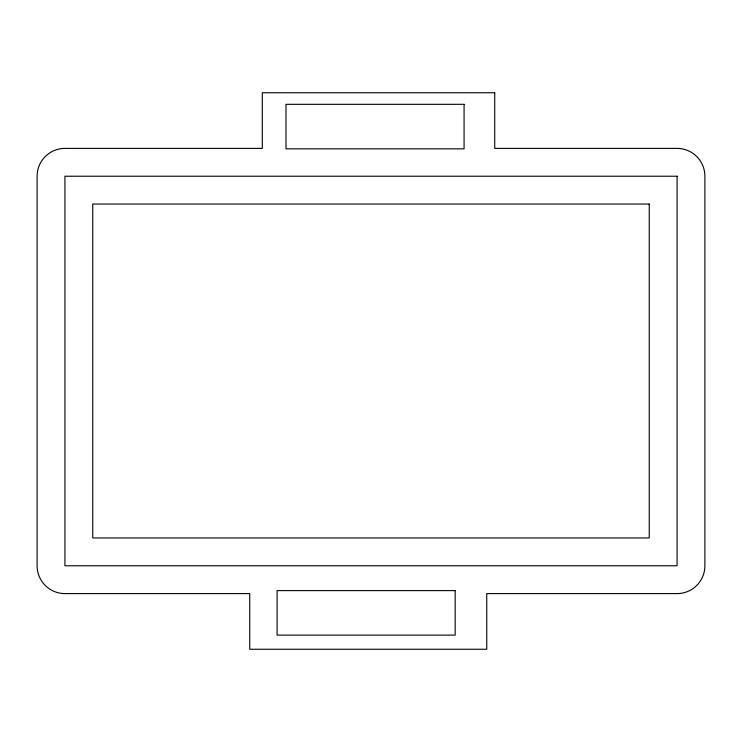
<?xml version="1.0" encoding="UTF-8"?>
<svg xmlns="http://www.w3.org/2000/svg" width="742" height="742" viewBox="0 0 742 742"><rect width="100%" height="100%" fill="white"/><g stroke="black" fill="none" stroke-linecap="round" stroke-linejoin="round"><path stroke-width="1.11" d="M494.728 92.75L262.306 92.75L262.306 148.4L64.925 148.4A27.825 27.825 0 0 0 37.1 176.225L37.1 565.775A27.825 27.825 0 0 0 64.925 593.6L249.739 593.6L249.739 649.25L486.743 649.25L486.743 593.6L677.075 593.6A27.825 27.825 0 0 0 704.9 565.775L704.9 176.225A27.825 27.825 0 0 0 677.075 148.4L494.728 148.4L494.728 92.75M464.075 104.325L285.995 104.325L285.995 148.845L464.075 148.845L464.075 104.325M677.075 176.225L64.925 176.225L64.925 565.775L677.075 565.775L677.075 176.225M649.25 204.05L92.75 204.05L92.75 537.95L649.25 537.95L649.25 204.05M455.171 590.604L277.091 590.604L277.091 635.124L455.171 635.124L455.171 590.604"/></g></svg>
